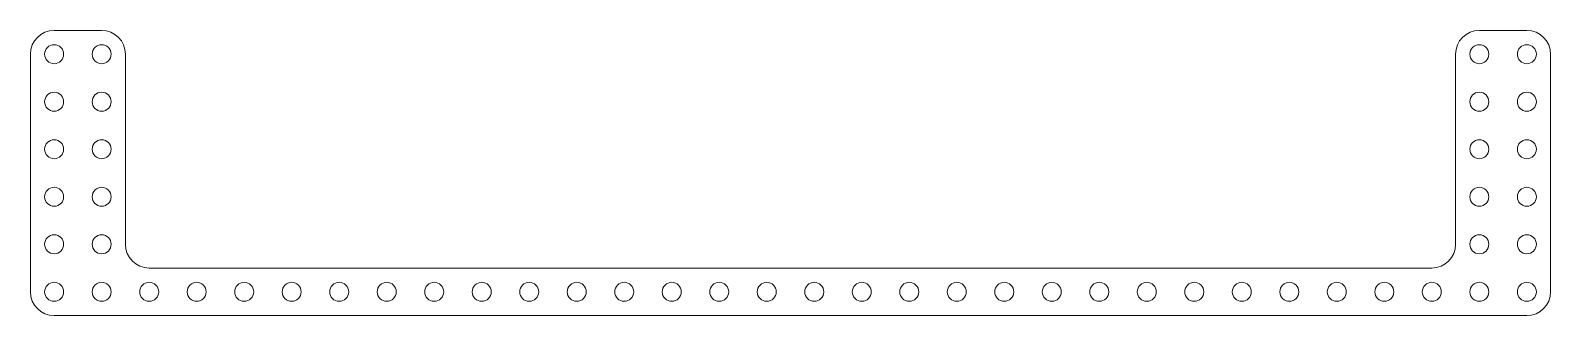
# Model space of a CAD drawing. Header units: millimetres. Extents: x -160 to 160, y 10 to 70.
import ezdxf

# ---------------------------------------------------------------- set-up
doc = ezdxf.new("R2010")
doc.units = ezdxf.units.MM

msp = doc.modelspace()

# ---------------------------------------------------------------- linework, layer by layer
at = {"color": 7, "linetype": 'Continuous', "lineweight": 15}
for p, q in [((-155, 70), (-145, 70)), ((145, 70), (155, 70)), ((-160, 65), (-160, 15)), ((-140, 65), (-140, 25)), ((140, 25), (140, 65)), ((160, 15), (160, 65)), ((-135, 20), (135, 20)), ((155, 10), (-155, 10))]:
    msp.add_line(p, q, dxfattribs=at)
for centre in [(-155, 65), (-145, 65), (145, 65), (155, 65), (-155, 55), (-145, 55), (145, 55), (155, 55), (-155, 45), (-145, 45), (145, 45), (155, 45), (-155, 35), (-145, 35), (145, 35), (155, 35), (-155, 25), (-145, 25), (145, 25), (155, 25), (-155, 15), (-145, 15), (-135, 15), (-125, 15), (-115, 15), (-105, 15), (-95, 15), (-85, 15), (-75, 15), (-65, 15), (-55, 15), (-45, 15), (-35, 15), (-25, 15), (-15, 15), (-5, 15), (5, 15), (15, 15), (25, 15), (35, 15), (45, 15), (55, 15), (65, 15), (75, 15), (85, 15), (95, 15), (105, 15), (115, 15), (125, 15), (135, 15), (145, 15), (155, 15)]:
    msp.add_circle(centre, 2, dxfattribs=at)
for centre, start, end in [((-155, 65), 90, 180), ((-145, 65), 0, 90), ((145, 65), 90, 180), ((155, 65), 0, 90), ((-135, 25), 180, 270), ((135, 25), 270, 0), ((-155, 15), 180, 270), ((155, 15), 270, 0)]:
    msp.add_arc(centre, 5, start, end, dxfattribs=at)

doc.saveas('drawing.dxf')
